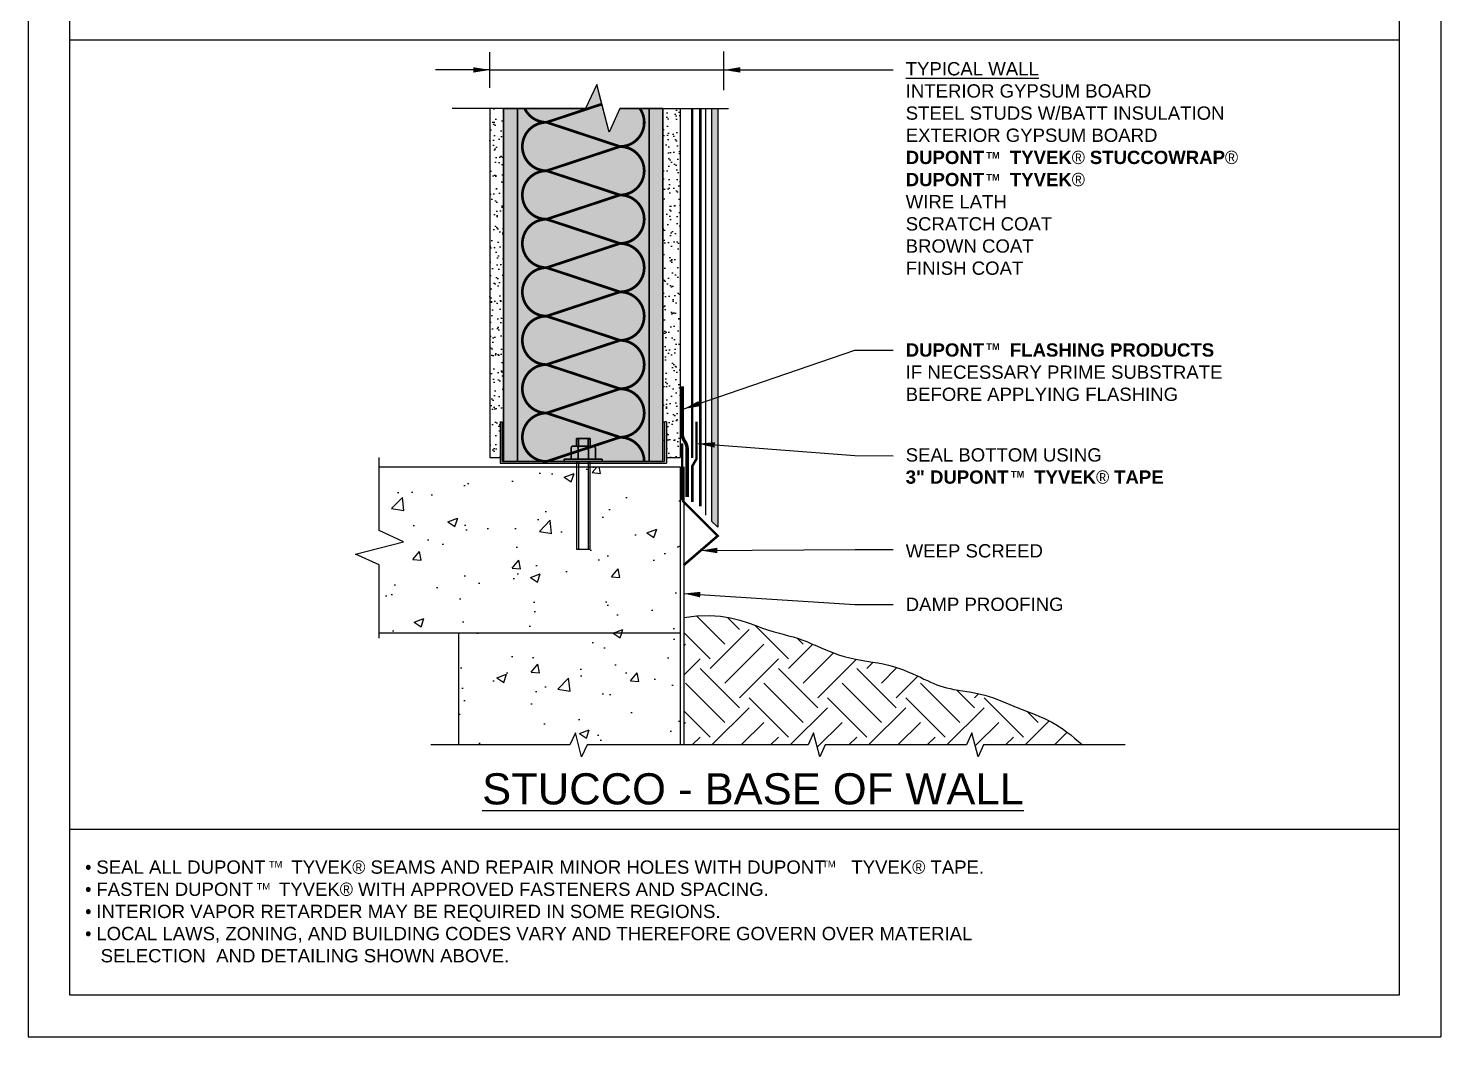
# Model space of a CAD drawing. Extents: x -129 to 51, y 0 to 100.
# Drawn here: x 0 to 51, y 0 to 36.4 of the extents above; entities that cross this region are included whole.
import ezdxf

# ---------------------------------------------------------------- set-up
doc = ezdxf.new("R2010")
doc.units = 0
doc.header["$LTSCALE"] = 1.5
doc.header["$MEASUREMENT"] = 0
doc.linetypes.add('CENTER', pattern=[2, 1.25, -0.25, 0.25, -0.25])
doc.linetypes.add('DASHED', pattern=[0.75, 0.5, -0.25])
doc.layers.get('0').update_dxf_attribs({"linetype": 'CONTINUOUS'})
doc.layers.get('DEFPOINTS').update_dxf_attribs({"linetype": 'CONTINUOUS'})
for name, color, linetype in [('CLADDING', 252, 'CONTINUOUS'), ('DUPONT_FLASHING', 253, 'CENTER'), ('FLASHING', 124, 'CONTINUOUS'), ('INSULATION', 40, 'CONTINUOUS'), ('STRUCTURE', 252, 'CONTINUOUS'), ('STRUCTURE_SHADING', 254, 'CONTINUOUS'), ('TEXT', 7, 'CONTINUOUS'), ('TITLE', 7, 'CONTINUOUS'), ('TYVEK', 160, 'DASHED'), ('TYVEK_TAPE', 130, 'CONTINUOUS'), ('W', 7, 'CONTINUOUS')]:
    doc.layers.add(name, color=color, linetype=linetype)
doc.styles.add('DETAILS', font='sanss___.ttf', dxfattribs={"height": 1})
doc.linetypes.add('ZIGZAG', pattern='A,0.0001,-0.2,[131,ltypeshp.shx,S=0.2,R=0,X=-0.2,Y=0],-0.4,[131,ltypeshp.shx,S=0.2,R=180,X=0.2,Y=0],-0.2', length=0.8001)
doc.dimstyles.new('TYVEKDETAILS', dxfattribs={"dimscale": 6, "dimtxt": 1.5, "dimasz": 0.1, "dimexe": 0.75, "dimexo": 0.75, "dimgap": 0.75, "dimtad": 0, "dimtih": 1, "dimtoh": 1, "dimdec": 4, "dimzin": 0, "dimtxsty": 'DETAILS', "dimcen": 0.0625, "dimazin": 3, "dimtfac": 1, "dimtdec": 4, "dimtofl": 0, "dimtmove": 0, "dimatfit": 3, "dimtolj": 1, "dimtzin": 0})
pattern_1 = [(37.5, (51.85514, 6.58042), (-0.0157483, 0.481706), [0, -0.38, 0, -0.425, 0, -0.40625]), (7.5, (51.85514, 6.5804), (0.442444, 0.7055365), [0, -0.205, 0, -0.3425, 0, -0.13125]), (327.5, (51.54764, 6.58042), (0.7785355, 0.0014148), [0, -0.125, 0, -0.45, 0, -0.5875]), (317.5, (51.54764, 6.5804), (0.751532, 0.219419), [0, -0.0625, 0, -0.295, 0, -0.3375])]

# ---------------------------------------------------------------- blocks, each defined once
blk = doc.blocks.new('BRK-SYM')
at = {"linetype": 'CONTINUOUS'}
for points in [[(-0.0788, 0.0011), (-0.0283, 0.1105)], [(-0.0283, 0.1105), (0.0283, -0.1105)], [(-0.4156, 0.0011), (-0.0788, 0.0011)], [(0.0283, -0.1105), (0.0798, 0.0011)], [(0.0798, 0.0011), (0.4167, 0.0011)]]:
    blk.add_lwpolyline(points, dxfattribs=at)

msp = doc.modelspace()

# ---------------------------------------------------------------- hatches: boundary and pattern name
at = {"layer": 'CLADDING'}
h = msp.add_hatch(dxfattribs=at)
h.set_pattern_fill('DOTS', color=256, scale=2, style=0)
h.set_pattern_definition([(0, (51.1314, 6.58042), (0.0625, 0.125), [0, -0.125])])
h.paths.add_polyline_path([(24.893, 33.526), (24.672, 33.526), (24.672, 18.62), (24.893, 18.401)])
at = {"layer": 'STRUCTURE', "linetype": 'CONTINUOUS'}
h = msp.add_hatch(dxfattribs=at)
h.set_pattern_fill('AR-SAND,_I', color=253, scale=0.25, style=2)
h.set_pattern_definition(pattern_1)
h.paths.add_polyline_path([(17.165, 33.526), (16.665, 33.526), (16.665, 20.919), (17.04, 20.919), (17.04, 22.215), (17.102, 22.215), (17.102, 20.778), (17.165, 20.778)])
h = msp.add_hatch(dxfattribs=at)
h.set_pattern_fill('AR-SAND,_I', color=253, scale=0.25, style=2)
h.set_pattern_definition(pattern_1)
h.paths.add_polyline_path([(23.54, 33.526), (23.27, 33.526), (22.915, 33.526), (22.915, 20.778), (22.977, 20.778), (22.977, 22.215), (23.04, 22.215), (23.04, 20.919), (23.54, 20.919)])
h = msp.add_hatch(dxfattribs=at)
h.set_pattern_fill('AR-CONC', color=256, scale=0.5, style=0)
h.set_pattern_definition([(50, (51.1314, 6.5804), (3.5863, -0.31376), [0.375, -4.125]), (355, (51.1314, 6.5804), (-0.69376, 3.76096), [0.3, -3.3]), (100.451, (51.4303, 6.5543), (2.89255, 3.4472), [0.3187, -3.5057]), (46.184, (51.1314, 7.5804), (5.3362, -0.8276), [0.5625, -6.1875]), (96.636, (51.576, 7.5115), (4.6733, 4.8706), [0.47805, -5.25856]), (351.184, (51.1314, 7.5804), (4.6733, 4.8706), [0.45, -4.95]), (21, (51.6314, 7.3304), (2.98454, -2.0131), [0.375, -4.125]), (326, (51.6314, 7.3304), (1.21658, 3.62575), [0.3, -3.3]), (71.451, (51.88, 7.1627), (4.2011, 1.61265), [0.3187, -3.5057]), (37.5, (51.1314, 6.5804), (0.0608, 1.66447), [0, -3.26, 0, -3.35, 0, -3.3125]), (7.5, (51.1314, 6.5804), (1.31535, 1.97206), [0, -1.91, 0, -3.185, 0, -1.2625]), (327.5, (50.0164, 6.5804), (2.66911, -0.112774), [0, -1.25, 0, -3.9, 0, -5.175]), (317.5, (49.5164, 6.5804), (2.91593, 0.50052), [0, -1.625, 0, -2.59, 0, -3.675])])
h.paths.add_polyline_path([(23.54, 20.59), (20.29, 20.59), (20.29, 17.61), (19.79, 17.61), (19.79, 20.59), (12.669, 20.59), (12.669, 18.282), (13.543, 17.879), (11.813, 17.435), (12.669, 17.04), (12.669, 14.59), (23.54, 14.59)])
h.paths.add_polyline_path([(23.54, 14.59), (15.54, 14.59), (15.54, 10.538), (19.555, 10.538), (19.756, 10.975), (19.978, 10.11), (20.176, 10.538), (23.54, 10.538)])
h.paths.add_polyline_path([(20.29, 20.59), (20.215, 20.59), (20.215, 17.61), (20.29, 17.61)], flags=17)
h.paths.add_polyline_path([(20.215, 20.59), (19.865, 20.59), (19.865, 17.61), (20.215, 17.61)], flags=17)
h.paths.add_polyline_path([(19.865, 20.59), (19.79, 20.59), (19.79, 17.61), (19.865, 17.61)], flags=17)
at = {"layer": 'STRUCTURE'}
h = msp.add_hatch(dxfattribs=at)
h.set_pattern_fill('EARTH', color=256, scale=8, angle=45, style=0)
h.set_pattern_definition([(45, (51.1314, 6.5804), (2e-16, 2.82843), [2, -2]), (45, (50.601, 7.1108), (2e-16, 2.82843), [2, -2]), (45, (50.0707, 7.641), (2e-16, 2.82843), [2, -2]), (135, (50.0707, 7.9946), (-2.82843, 4e-16), [2, -2]), (135, (50.601, 8.525), (-2.82843, 4e-16), [2, -2]), (135, (51.1314, 9.0553), (-2.82843, 4e-16), [2, -2])])
h.paths.add_polyline_path([(33.728, 12.496), (33.571, 12.521), (33.422, 12.547), (33.282, 12.575), (33.153, 12.605), (33.031, 12.639), (32.917, 12.675), (32.805, 12.716), (32.694, 12.76), (32.582, 12.809), (32.465, 12.862), (32.342, 12.92), (32.21, 12.982), (32.068, 13.049), (31.918, 13.116), (31.761, 13.184), (31.596, 13.251), (31.423, 13.313), (31.245, 13.371), (31.06, 13.421), (30.87, 13.464), (30.675, 13.501), (30.477, 13.534), (30.275, 13.566), (30.071, 13.6), (29.866, 13.637), (29.661, 13.682), (29.456, 13.735), (29.253, 13.8), (29.051, 13.873), (28.853, 13.952), (28.658, 14.035), (28.469, 14.117), (28.284, 14.197), (28.107, 14.272), (27.936, 14.338), (27.773, 14.393), (27.614, 14.441), (27.454, 14.485), (27.291, 14.528), (27.119, 14.573), (26.934, 14.625), (26.733, 14.687), (26.512, 14.762), (26.265, 14.852), (25.992, 14.949), (25.69, 15.044), (25.356, 15.126), (24.989, 15.187), (24.586, 15.215), (24.145, 15.202), (23.665, 15.139), (23.665, 10.538), (28.156, 10.538), (28.357, 10.975), (28.579, 10.11), (28.777, 10.538), (33.871, 10.538), (34.073, 10.975), (34.295, 10.11), (34.493, 10.538), (38.07, 10.538), (37.923, 10.665), (37.778, 10.786), (37.639, 10.9), (37.503, 11.006), (37.369, 11.105), (37.234, 11.196), (37.098, 11.282), (36.958, 11.362), (36.812, 11.436), (36.663, 11.506), (36.51, 11.572), (36.355, 11.636), (36.199, 11.697), (36.043, 11.758), (35.888, 11.818), (35.735, 11.879), (35.586, 11.941), (35.438, 12.004), (35.292, 12.066), (35.147, 12.127), (35, 12.185), (34.851, 12.24), (34.699, 12.291), (34.543, 12.337), (34.382, 12.376), (34.218, 12.411), (34.053, 12.442), (33.889, 12.47)])
at = {"layer": 'STRUCTURE_SHADING', "linetype": 'CONTINUOUS'}
h = msp.add_hatch(color=256, dxfattribs=at)
h.paths.add_polyline_path([(18.715, 33.028, -0.289176), (17.925, 33.526), (17.665, 33.526), (17.665, 20.778), (18.715, 20.778, -1), (18.715, 22.528, -1), (18.715, 24.278, -1), (18.715, 26.028, -1), (18.715, 27.778, -1), (18.715, 29.528, -1), (18.715, 31.278, -1)])
h.paths.add_polyline_path([(22.415, 33.526), (22.084, 33.526, -0.605207), (21.365, 32.153, -1), (21.365, 30.403, -1), (21.365, 28.653, -1), (21.365, 26.903, -1), (21.365, 25.153, -1), (21.365, 23.403), (18.715, 24.278, 1), (18.715, 22.528, 1), (18.715, 20.778), (19.602, 21.071), (19.602, 21.276, -0.414214), (19.652, 21.326), (19.79, 21.326), (19.79, 21.61), (20.29, 21.61), (20.29, 21.326), (20.374, 21.326), (21.365, 21.653, -0.414214), (22.24, 20.778), (22.415, 20.778)])
h.paths.add_polyline_path([(20.526, 34.4), (20.123, 33.526), (17.925, 33.526, 0.289176), (18.715, 33.028), (20.709, 33.686)])
h.paths.add_polyline_path([(20.709, 33.686), (18.715, 33.028), (21.365, 32.153, 0.605207), (22.084, 33.526), (21.365, 33.526), (20.969, 32.67)])
h.paths.add_polyline_path([(21.365, 32.153), (18.715, 33.028, 1), (18.715, 31.278)])
h.paths.add_polyline_path([(21.365, 32.153), (18.715, 31.278), (21.365, 30.403, 1)], flags=17)
h.paths.add_polyline_path([(21.365, 30.403), (18.715, 31.278, 1), (18.715, 29.528)])
h.paths.add_polyline_path([(21.365, 30.403), (18.715, 29.528), (21.365, 28.653, 1)], flags=17)
h.paths.add_polyline_path([(18.715, 29.528, 1), (18.715, 27.778), (21.365, 28.653)])
h.paths.add_polyline_path([(21.365, 28.653), (18.715, 27.778), (21.365, 26.903, 1)], flags=17)
h.paths.add_polyline_path([(18.715, 27.778, 1), (18.715, 26.028), (21.365, 26.903)])
h.paths.add_polyline_path([(21.365, 26.903), (18.715, 26.028), (21.365, 25.153, 1)], flags=17)
h.paths.add_polyline_path([(18.715, 26.028, 1), (18.715, 24.278), (21.365, 25.153)])
h.paths.add_polyline_path([(21.365, 25.153), (18.715, 24.278), (21.365, 23.403, 1)], flags=17)
h.paths.add_polyline_path([(21.365, 21.653), (20.374, 21.326), (20.427, 21.326, -0.414214), (20.477, 21.276), (20.477, 20.864), (20.727, 20.864), (20.727, 20.778), (22.24, 20.778, 0.414214)], flags=17)
h.paths.add_polyline_path([(20.727, 20.864), (19.352, 20.864), (19.352, 20.778), (20.727, 20.778)], flags=17)
h.paths.add_polyline_path([(19.352, 20.864), (19.602, 20.864), (19.602, 21.071), (18.715, 20.778), (19.352, 20.778)], flags=17)
h.paths.add_polyline_path([(19.852, 21.153), (19.602, 21.071), (19.602, 20.864), (19.852, 20.864)], flags=17)
h.paths.add_polyline_path([(20.227, 21.276, 0.007613), (20.227, 21.277), (19.852, 21.153), (19.852, 20.864), (20.227, 20.864)], flags=17)
h.paths.add_polyline_path([(20.477, 21.276, 0.414214), (20.427, 21.326), (20.374, 21.326), (20.227, 21.277, 0.007691), (20.227, 21.276), (20.227, 20.864), (20.477, 20.864)], flags=17)
h.paths.add_polyline_path([(20.374, 21.326), (20.277, 21.326, 0.405232), (20.227, 21.277)], flags=16)
h.paths.add_polyline_path([(20.277, 21.326), (20.215, 21.326), (20.177, 21.326, -0.405322), (20.227, 21.277), (20.227, 21.277, -0.405232)], flags=17)
h.paths.add_polyline_path([(20.177, 21.326), (19.902, 21.326, 0.414214), (19.852, 21.276), (19.852, 21.153), (20.227, 21.277, 0.405322)], flags=17)
h.paths.add_polyline_path([(19.902, 21.326), (19.865, 21.326), (19.802, 21.326, -0.414214), (19.852, 21.276, -0.414214)], flags=17)
h.paths.add_polyline_path([(19.852, 21.276, 0.414214), (19.802, 21.326), (19.79, 21.326), (19.652, 21.326, 0.414214), (19.602, 21.276), (19.602, 21.071), (19.852, 21.153)], flags=17)
h.paths.add_polyline_path([(19.865, 21.61), (19.79, 21.61), (19.79, 21.326), (19.865, 21.326)], flags=17)
h.paths.add_polyline_path([(20.215, 21.61), (19.865, 21.61), (19.865, 21.326), (20.215, 21.326)], flags=17)
h.paths.add_polyline_path([(20.29, 21.61), (20.215, 21.61), (20.215, 21.326), (20.29, 21.326)], flags=17)
for points in [[(17.665, 33.526), (17.165, 33.526), (17.165, 20.778), (17.665, 20.778)], [(22.915, 33.526), (22.415, 33.526), (22.415, 20.778), (22.915, 20.778)]]:
    msp.add_hatch(color=256, dxfattribs=at).paths.add_polyline_path(points)

# ---------------------------------------------------------------- linework, layer by layer
at = {"layer": 'CLADDING', "linetype": 'ZIGZAG', "ltscale": 0.2}
msp.add_line((24.452, 33.526), (24.452, 18.839), dxfattribs=at)
at = {"layer": 'CLADDING'}
for p, q in [((24.672, 33.526), (24.672, 18.62)), ((24.893, 33.526), (24.893, 18.401)), ((24.672, 18.62), (24.893, 18.401))]:
    msp.add_line(p, q, dxfattribs=at)
at = {"layer": 'DEFPOINTS'}
for p, q in [((0, 66), (0, 0)), ((51, 66), (51, 0)), ((0, 0), (51, 0))]:
    msp.add_line(p, q, dxfattribs=at)
at = {"layer": 'DUPONT_FLASHING', "const_width": 0.125}
msp.add_lwpolyline([(23.613, 23.496), (23.613, 21.792, 0.152741), (23.702, 21.507, -0.152741), (23.791, 21.222), (23.791, 19.496)], format="xyb", dxfattribs=at)
at = {"layer": 'FLASHING', "const_width": 0.09}
for points in [[(23.613, 21.431), (23.613, 19.37)], [(23.613, 19.37), (24.893, 18.09), (23.665, 17.033)]]:
    msp.add_lwpolyline(points, dxfattribs=at)
msp.add_lwpolyline([(23.613, 19.37), (23.613, 19.37)], close=True, dxfattribs=at)
at = {"layer": 'INSULATION', "const_width": 0.0975}
msp.add_lwpolyline([(20.709, 33.686), (18.715, 33.028)], dxfattribs=at)
for points in [[(17.925, 33.526, 0.289176), (18.715, 33.028)], [(21.365, 32.153, 0.605207), (22.084, 33.526, 0.605207)], [(21.365, 32.153), (18.715, 33.028, 1), (18.715, 31.278)], [(21.365, 30.403, 1), (21.365, 32.153), (18.715, 31.278)], [(21.365, 30.403), (18.715, 31.278, 1), (18.715, 29.528)], [(21.365, 28.653, 1), (21.365, 30.403), (18.715, 29.528)], [(21.365, 28.653), (18.715, 29.528, 1), (18.715, 27.778)], [(21.365, 26.903, 1), (21.365, 28.653), (18.715, 27.778)], [(21.365, 26.903), (18.715, 27.778, 1), (18.715, 26.028)], [(21.365, 25.153, 1), (21.365, 26.903), (18.715, 26.028)], [(21.365, 25.153), (18.715, 26.028, 1), (18.715, 24.278)], [(21.365, 23.403, 1), (21.365, 25.153), (18.715, 24.278)], [(21.365, 23.403), (18.715, 24.278, 1), (18.715, 22.528)], [(21.365, 21.653, 1), (21.365, 23.403), (18.715, 22.528)], [(21.365, 21.653), (18.715, 22.528, 1), (18.715, 20.778)], [(22.24, 20.778, 0.414214), (21.365, 21.653), (18.715, 20.778)]]:
    msp.add_lwpolyline(points, format="xyb", dxfattribs=at)
at = {"layer": 'STRUCTURE'}
for p, q in [((17.165, 33.526), (15.301, 33.526)), ((16.665, 33.526), (16.665, 20.919)), ((17.165, 33.526), (17.165, 20.778)), ((17.665, 33.526), (17.665, 20.778)), ((22.415, 33.526), (22.415, 20.778)), ((22.915, 33.526), (22.915, 20.778)), ((22.915, 33.526), (23.54, 33.526)), ((23.419, 33.526), (25.283, 33.526)), ((23.54, 33.526), (23.54, 20.919)), ((17.04, 22.215), (17.04, 20.715)), ((17.04, 22.215), (17.102, 22.215)), ((17.102, 22.215), (17.102, 20.778)), ((22.977, 22.215), (22.977, 20.778)), ((23.04, 22.215), (22.977, 22.215)), ((23.04, 22.215), (23.04, 20.715)), ((19.865, 21.61), (19.865, 21.326)), ((20.215, 21.61), (20.215, 21.326)), ((16.665, 20.919), (17.04, 20.919)), ((23.04, 20.919), (23.54, 20.919)), ((12.669, 20.59), (23.54, 20.59)), ((17.04, 20.715), (23.04, 20.715)), ((17.102, 20.778), (22.977, 20.778)), ((19.79, 20.778), (19.79, 17.61)), ((20.29, 20.778), (19.79, 20.778)), ((19.865, 20.778), (19.865, 17.61)), ((20.215, 20.778), (20.215, 17.61)), ((20.29, 17.61), (20.29, 20.778)), ((23.54, 20.59), (23.54, 14.59)), ((23.665, 20.59), (23.665, 10.538)), ((19.79, 17.61), (20.29, 17.61)), ((12.669, 14.59), (23.54, 14.59)), ((15.54, 14.59), (15.54, 10.538)), ((23.54, 14.59), (23.54, 10.538)), ((19.555, 10.538), (14.54, 10.538)), ((28.156, 10.538), (20.176, 10.538)), ((33.871, 10.538), (28.777, 10.538)), ((39.608, 10.538), (34.493, 10.538))]:
    msp.add_line(p, q, dxfattribs=at)
for points in [[(20.526, 34.4), (20.123, 33.526)], [(20.969, 32.67), (20.526, 34.4)], [(21.365, 33.526), (22.915, 33.526), (22.915, 20.778), (17.165, 20.778), (17.165, 33.526), (20.123, 33.526)], [(21.365, 33.526), (20.969, 32.67)], [(23.665, 15.139), (24.145, 15.202), (24.586, 15.215), (24.989, 15.187), (25.356, 15.126), (25.69, 15.044), (25.992, 14.949), (26.265, 14.852), (26.512, 14.762), (26.733, 14.687), (26.934, 14.625), (27.119, 14.573), (27.291, 14.528), (27.454, 14.485), (27.614, 14.441), (27.773, 14.393), (27.936, 14.338), (28.107, 14.272), (28.284, 14.197), (28.469, 14.117), (28.658, 14.035), (28.853, 13.952), (29.051, 13.873), (29.253, 13.8), (29.456, 13.735), (29.661, 13.682), (29.866, 13.637), (30.071, 13.6), (30.275, 13.566), (30.477, 13.534), (30.675, 13.501), (30.87, 13.464), (31.06, 13.421), (31.245, 13.371), (31.423, 13.313), (31.596, 13.251), (31.761, 13.184), (31.918, 13.116), (32.068, 13.049), (32.21, 12.982), (32.342, 12.92), (32.465, 12.862), (32.582, 12.809), (32.694, 12.76), (32.805, 12.716), (32.917, 12.675), (33.031, 12.639), (33.153, 12.605), (33.282, 12.575), (33.422, 12.547), (33.571, 12.521), (33.728, 12.496), (33.889, 12.47), (34.053, 12.442), (34.218, 12.411), (34.382, 12.376), (34.543, 12.337), (34.699, 12.291), (34.851, 12.24), (35, 12.185), (35.147, 12.127), (35.292, 12.066), (35.438, 12.004), (35.586, 11.941), (35.735, 11.879), (35.888, 11.818), (36.043, 11.758), (36.199, 11.697), (36.355, 11.636), (36.51, 11.572), (36.663, 11.506), (36.812, 11.436), (36.958, 11.362), (37.098, 11.282), (37.234, 11.196), (37.369, 11.105), (37.503, 11.006), (37.639, 10.9), (37.778, 10.786), (37.923, 10.665), (38.07, 10.538)], [(19.756, 10.975), (19.555, 10.538)], [(19.978, 10.11), (19.756, 10.975)], [(28.357, 10.975), (28.156, 10.538)], [(28.579, 10.11), (28.357, 10.975)], [(34.073, 10.975), (33.871, 10.538)], [(34.295, 10.11), (34.073, 10.975)], [(20.176, 10.538), (19.978, 10.11)], [(28.777, 10.538), (28.579, 10.11)], [(34.493, 10.538), (34.295, 10.11)]]:
    msp.add_lwpolyline(points, dxfattribs=at)
for points in [[(19.79, 21.326), (19.79, 21.61), (20.29, 21.61), (20.29, 21.326)], [(19.352, 20.864), (20.727, 20.864), (20.727, 20.778), (19.352, 20.778)]]:
    msp.add_lwpolyline(points, close=True, dxfattribs=at)
for points in [[(19.602, 20.864), (19.852, 20.864), (19.852, 21.276, 0.414214), (19.802, 21.326), (19.652, 21.326, 0.414214), (19.602, 21.276)], [(19.852, 20.864), (20.227, 20.864), (20.227, 21.276, 0.414214), (20.177, 21.326), (19.902, 21.326, 0.414214), (19.852, 21.276)], [(20.227, 20.864), (20.477, 20.864), (20.477, 21.276, 0.414214), (20.427, 21.326), (20.277, 21.326, 0.414214), (20.227, 21.276)]]:
    msp.add_lwpolyline(points, format="xyb", close=True, dxfattribs=at)
at = {"layer": 'STRUCTURE_SHADING', "color": 252, "linetype": 'CONTINUOUS'}
for p, q in [((20.526, 34.4), (20.123, 33.526)), ((20.709, 33.686), (20.526, 34.4)), ((20.969, 32.67), (20.709, 33.686)), ((17.665, 33.526), (17.165, 33.526)), ((17.165, 33.526), (17.165, 20.778)), ((17.665, 20.778), (17.665, 33.526)), ((17.925, 33.526), (17.665, 33.526)), ((17.665, 33.526), (17.665, 20.778)), ((20.123, 33.526), (17.925, 33.526)), ((21.365, 33.526), (20.969, 32.67)), ((22.084, 33.526), (21.365, 33.526)), ((22.415, 33.526), (22.084, 33.526)), ((22.915, 33.526), (22.415, 33.526)), ((22.415, 33.526), (22.415, 20.778)), ((22.415, 20.778), (22.415, 33.526)), ((22.915, 20.778), (22.915, 33.526)), ((19.79, 21.326), (19.79, 21.61)), ((19.79, 21.61), (20.29, 21.61)), ((19.865, 21.61), (19.79, 21.61)), ((19.79, 21.61), (19.79, 21.326)), ((19.865, 21.326), (19.865, 21.61)), ((20.215, 21.61), (19.865, 21.61)), ((19.865, 21.61), (19.865, 21.326)), ((20.215, 21.326), (20.215, 21.61)), ((20.29, 21.61), (20.215, 21.61)), ((20.215, 21.61), (20.215, 21.326)), ((20.29, 21.61), (20.29, 21.326)), ((20.29, 21.326), (20.29, 21.61)), ((19.602, 21.071), (19.602, 21.276)), ((19.602, 21.276), (19.602, 21.071)), ((19.602, 20.864), (19.602, 21.071)), ((19.602, 21.071), (19.602, 20.864)), ((19.652, 21.326), (19.79, 21.326)), ((19.79, 21.326), (19.652, 21.326)), ((19.802, 21.326), (19.79, 21.326)), ((19.79, 21.326), (19.865, 21.326)), ((19.902, 21.326), (19.802, 21.326)), ((19.852, 21.276), (19.852, 21.153)), ((19.852, 21.153), (19.852, 21.276)), ((19.852, 20.864), (19.852, 21.153)), ((19.852, 21.153), (19.852, 20.864)), ((19.865, 21.326), (20.215, 21.326)), ((20.177, 21.326), (19.902, 21.326)), ((20.277, 21.326), (20.177, 21.326)), ((20.215, 21.326), (20.29, 21.326)), ((20.227, 20.864), (20.227, 21.276)), ((20.227, 21.276), (20.227, 20.864)), ((20.374, 21.326), (20.277, 21.326)), ((20.29, 21.326), (20.374, 21.326)), ((20.374, 21.326), (20.427, 21.326)), ((20.427, 21.326), (20.374, 21.326)), ((20.477, 21.276), (20.477, 20.864)), ((20.477, 20.864), (20.477, 21.276)), ((17.165, 20.778), (17.665, 20.778)), ((17.665, 20.778), (18.715, 20.778)), ((18.715, 20.778), (19.352, 20.778)), ((19.352, 20.864), (19.602, 20.864)), ((19.352, 20.778), (19.352, 20.864)), ((20.727, 20.864), (19.352, 20.864)), ((19.352, 20.864), (19.352, 20.778)), ((19.352, 20.778), (20.727, 20.778)), ((19.602, 20.864), (19.852, 20.864)), ((19.852, 20.864), (20.227, 20.864)), ((20.227, 20.864), (20.477, 20.864)), ((20.477, 20.864), (20.727, 20.864)), ((20.727, 20.864), (20.727, 20.778)), ((20.727, 20.778), (20.727, 20.864)), ((20.727, 20.778), (22.24, 20.778)), ((22.24, 20.778), (22.415, 20.778)), ((22.415, 20.778), (22.915, 20.778))]:
    msp.add_line(p, q, dxfattribs=at)
at = {"layer": 'STRUCTURE_SHADING', "color": 40, "linetype": 'CONTINUOUS'}
for p, q in [((20.709, 33.686), (18.715, 33.028)), ((18.715, 33.028), (20.709, 33.686)), ((18.715, 33.028), (21.365, 32.153)), ((21.365, 32.153), (18.715, 33.028)), ((18.715, 31.278), (21.365, 32.153)), ((21.365, 32.153), (18.715, 31.278)), ((18.715, 31.278), (21.365, 30.403)), ((21.365, 30.403), (18.715, 31.278)), ((18.715, 29.528), (21.365, 30.403)), ((21.365, 30.403), (18.715, 29.528)), ((18.715, 29.528), (21.365, 28.653)), ((21.365, 28.653), (18.715, 29.528)), ((18.715, 27.778), (21.365, 28.653)), ((21.365, 28.653), (18.715, 27.778)), ((18.715, 27.778), (21.365, 26.903)), ((21.365, 26.903), (18.715, 27.778)), ((18.715, 26.028), (21.365, 26.903)), ((21.365, 26.903), (18.715, 26.028)), ((18.715, 26.028), (21.365, 25.153)), ((21.365, 25.153), (18.715, 26.028)), ((18.715, 24.278), (21.365, 25.153)), ((21.365, 25.153), (18.715, 24.278)), ((18.715, 24.278), (21.365, 23.403)), ((21.365, 23.403), (18.715, 24.278)), ((18.715, 22.528), (21.365, 23.403)), ((21.365, 23.403), (18.715, 22.528)), ((18.715, 22.528), (21.365, 21.653)), ((21.365, 21.653), (18.715, 22.528)), ((20.374, 21.326), (21.365, 21.653)), ((21.365, 21.653), (20.374, 21.326)), ((18.715, 20.778), (19.602, 21.071)), ((19.602, 21.071), (18.715, 20.778)), ((19.852, 21.153), (19.602, 21.071)), ((19.602, 21.071), (19.852, 21.153)), ((20.227, 21.277), (19.852, 21.153)), ((19.852, 21.153), (20.227, 21.277)), ((20.374, 21.326), (20.227, 21.277)), ((20.227, 21.277), (20.374, 21.326)), ((20.227, 21.277), (20.227, 21.277))]:
    msp.add_line(p, q, dxfattribs=at)
for centre, start, end in [((18.715, 33.903), 205.4855, 270), ((18.715, 33.903), 205.4855, 270), ((21.365, 33.028), 270, 34.7305), ((21.365, 33.028), 270, 34.7305), ((18.715, 32.153), 90, 270), ((18.715, 32.153), 90, 270), ((21.365, 31.278), 270, 90), ((21.365, 31.278), 270, 90), ((18.715, 30.403), 90, 270), ((18.715, 30.403), 90, 270), ((21.365, 29.528), 270, 90), ((21.365, 29.528), 270, 90), ((18.715, 28.653), 90, 270), ((18.715, 28.653), 90, 270), ((21.365, 27.778), 270, 90), ((21.365, 27.778), 270, 90), ((18.715, 26.903), 90, 270), ((18.715, 26.903), 90, 270), ((21.365, 26.028), 270, 90), ((21.365, 26.028), 270, 90), ((18.715, 25.153), 90, 270), ((18.715, 25.153), 90, 270), ((21.365, 24.278), 270, 90), ((21.365, 24.278), 270, 90), ((18.715, 23.403), 90, 270), ((18.715, 23.403), 90, 270), ((21.365, 22.528), 270, 90), ((21.365, 22.528), 270, 90), ((18.715, 21.653), 90, 270), ((18.715, 21.653), 90, 270), ((21.365, 20.778), 0, 90), ((21.365, 20.778), 0, 90)]:
    msp.add_arc(centre, 0.875, start, end, dxfattribs=at)
at = {"layer": 'STRUCTURE_SHADING', "color": 252, "linetype": 'CONTINUOUS'}
for centre, start, end in [((19.652, 21.276), 90, 180), ((19.652, 21.276), 90, 180), ((19.802, 21.276), 0, 90), ((19.802, 21.276), 360, 90), ((19.902, 21.276), 90, 180), ((19.902, 21.276), 90, 180), ((20.177, 21.276), 1.7448, 90), ((20.177, 21.276), 1.7448, 90), ((20.277, 21.276), 90, 178.2374), ((20.277, 21.276), 90, 178.2374), ((20.177, 21.276), 360, 1.7448), ((20.277, 21.276), 178.2374, 180), ((20.427, 21.276), 360, 90), ((20.427, 21.276), 360, 90)]:
    msp.add_arc(centre, 0.05, start, end, dxfattribs=at)
at = {"layer": 'TEXT'}
for p, q in [((16.665, 34.277), (16.665, 35.565)), ((25.114, 34.184), (25.114, 35.586)), ((16.665, 34.921), (25.114, 34.921))]:
    msp.add_line(p, q, dxfattribs=at)
at = {"layer": 'TITLE', "linetype": 'CONTINUOUS'}
msp.add_line((49.5, 36), (1.5, 36), dxfattribs=at)
at = {"layer": 'TYVEK', "color": 23, "const_width": 0.09}
msp.add_lwpolyline([(23.969, 20.904), (23.969, 33.526)], dxfattribs=at)
at = {"layer": 'TYVEK', "const_width": 0.09}
msp.add_lwpolyline([(24.266, 19.164), (24.266, 33.526)], dxfattribs=at)
at = {"layer": 'TYVEK_TAPE', "const_width": 0.09}
msp.add_lwpolyline([(24.126, 22.216), (24.126, 20.873), (23.975, 20.607), (23.975, 19.313)], dxfattribs=at)
at = {"layer": 'W', "color": 7}
msp.add_line((1.5, 7.5), (49.5, 7.5), dxfattribs=at)
at = {"layer": 'W'}
msp.add_lwpolyline([(1.5, 64.5), (49.5, 64.5), (49.5, 1.5), (1.5, 1.5)], close=True, dxfattribs=at)

# ---------------------------------------------------------------- block references
at = {"layer": 'STRUCTURE', "xscale": 7.832334506948257, "yscale": 7.832334506948229, "zscale": 7.832334506948232, "rotation": 90}
msp.add_blockref('BRK-SYM', (12.678, 17.657), dxfattribs=at)

# ---------------------------------------------------------------- texts
at = {"layer": 'TEXT', "attachment_point": 1, "style": 'DETAILS'}
for s, insert, char_height, width in [('{\\fArial|b0|i0|c0|p34;\\LTYPICAL WALL\\P}INTERIOR GYPSUM BOARD\\PSTEEL STUDS W/BATT INSULATION\\PEXTERIOR GYPSUM BOARD\\P{\\fSansSerif|b1|i0|c2|p2;DUPONT     TYVEK\\fSymbol|b0|i0|c2|p18;â \\fSansSerif|b1|i0|c2|p2;STUCCOWRAP\\fSymbol|b0|i0|c2|p18;â}\\P{\\fSansSerif|b1|i0|c2|p2;DUPONT     TYVEK\\fSymbol|b0|i0|c2|p18;â }\\PWIRE LATH\\PSCRATCH COAT\\PBROWN COAT\\PFINISH COAT', (31.681, 35.202), 0.48, 17.31972), ('{\\fArial|b1|i0|c0|p34;DUPONT     FLASHING PRODUCTS\\fSymbol|b0|i0|c2|p18; \\fSansSerif|b1|i0|c2|p2;\\P}IF NECESSARY PRIME SUBSTRATE BEFORE APPLYING FLASHING', (31.681, 25.045), 0.48, 13.92085), ('SEAL BOTTOM USING \\P{\\fSansSerif|b1|i0|c2|p2;3" DUPONT     TYVEK\\fSymbol|b0|i0|c2|p18;â \\fSansSerif|b1|i0|c2|p2;TAPE}', (31.681, 21.256), 0.48, 10.15656), ('WEEP SCREED', (31.681, 17.791), 0.48, 17.31972), ('DAMP PROOFING', (31.681, 15.859), 0.48, 13.92085), ('{\\LSTUCCO - BASE OF WALL}', (16.389, 9.517), 1.125, 26.35225), ('{\\fSymbol|b0|i0|c2|p18;· }SEAL ALL DUPONT     TYVEK{\\fSymbol|b0|i0|c2|p18;â} SEAMS AND REPAIR MINOR HOLES WITH DUPONT     TYVEK{\\fSymbol|b0|i0|c2|p18;â} TAPE.\\P{\\fSymbol|b0|i0|c2|p18;· }FASTEN DUPONT     TYVEK{\\fSymbol|b0|i0|c2|p18;â} WITH APPROVED FASTENERS AND SPACING.\\P{\\fSymbol|b0|i0|c2|p18;· }INTERIOR VAPOR RETARDER MAY BE REQUIRED IN SOME REGIONS.\\P{\\fSymbol|b0|i0|c2|p18;· }LOCAL LAWS, ZONING, AND BUILDING CODES VARY AND THEREFORE GOVERN OVER MATERIAL\\P   SELECTION  AND DETAILING SHOWN ABOVE.', (2.055, 6.368), 0.48, 35.67362), ('TM', (8.69, 6.352), 0.24, 16.62), ('TM', (28.669, 6.361), 0.24, 16.62), ('TM', (8.248, 5.549), 0.24, 16.62)]:
    msp.add_mtext(s, dxfattribs=dict(at, insert=insert, char_height=char_height, width=width))
at = {"layer": 'TEXT', "char_height": 0.24, "attachment_point": 4, "style": 'DETAILS'}
for insert in [(34.592, 31.834), (34.592, 31.04), (34.592, 24.927), (35.483, 20.319)]:
    msp.add_mtext('{\\fSansSerif|b1|i0|c2|p2;TM}', dxfattribs=dict(at, insert=insert))

# ---------------------------------------------------------------- leaders
at = {"layer": 'TEXT'}
msp.add_leader([(16.665, 34.921), (14.709, 34.921)], dimstyle='TYVEKDETAILS', dxfattribs=at)
for points in [[(25.114, 34.921), (31.227, 34.921)], [(23.666, 22.674), (29.846, 24.8), (31.227, 24.8)], [(24.189, 21.422), (29.846, 20.99), (31.227, 20.986)], [(24.279, 17.561), (29.859, 17.594), (31.227, 17.594)], [(23.665, 16.009), (29.846, 15.614), (31.227, 15.614)]]:
    msp.add_leader(points, dimstyle='TYVEKDETAILS', override={"dimgap": 0.75, "dimtad": 0, "dimfxl": 3}, dxfattribs=at)

doc.saveas('drawing.dxf')
